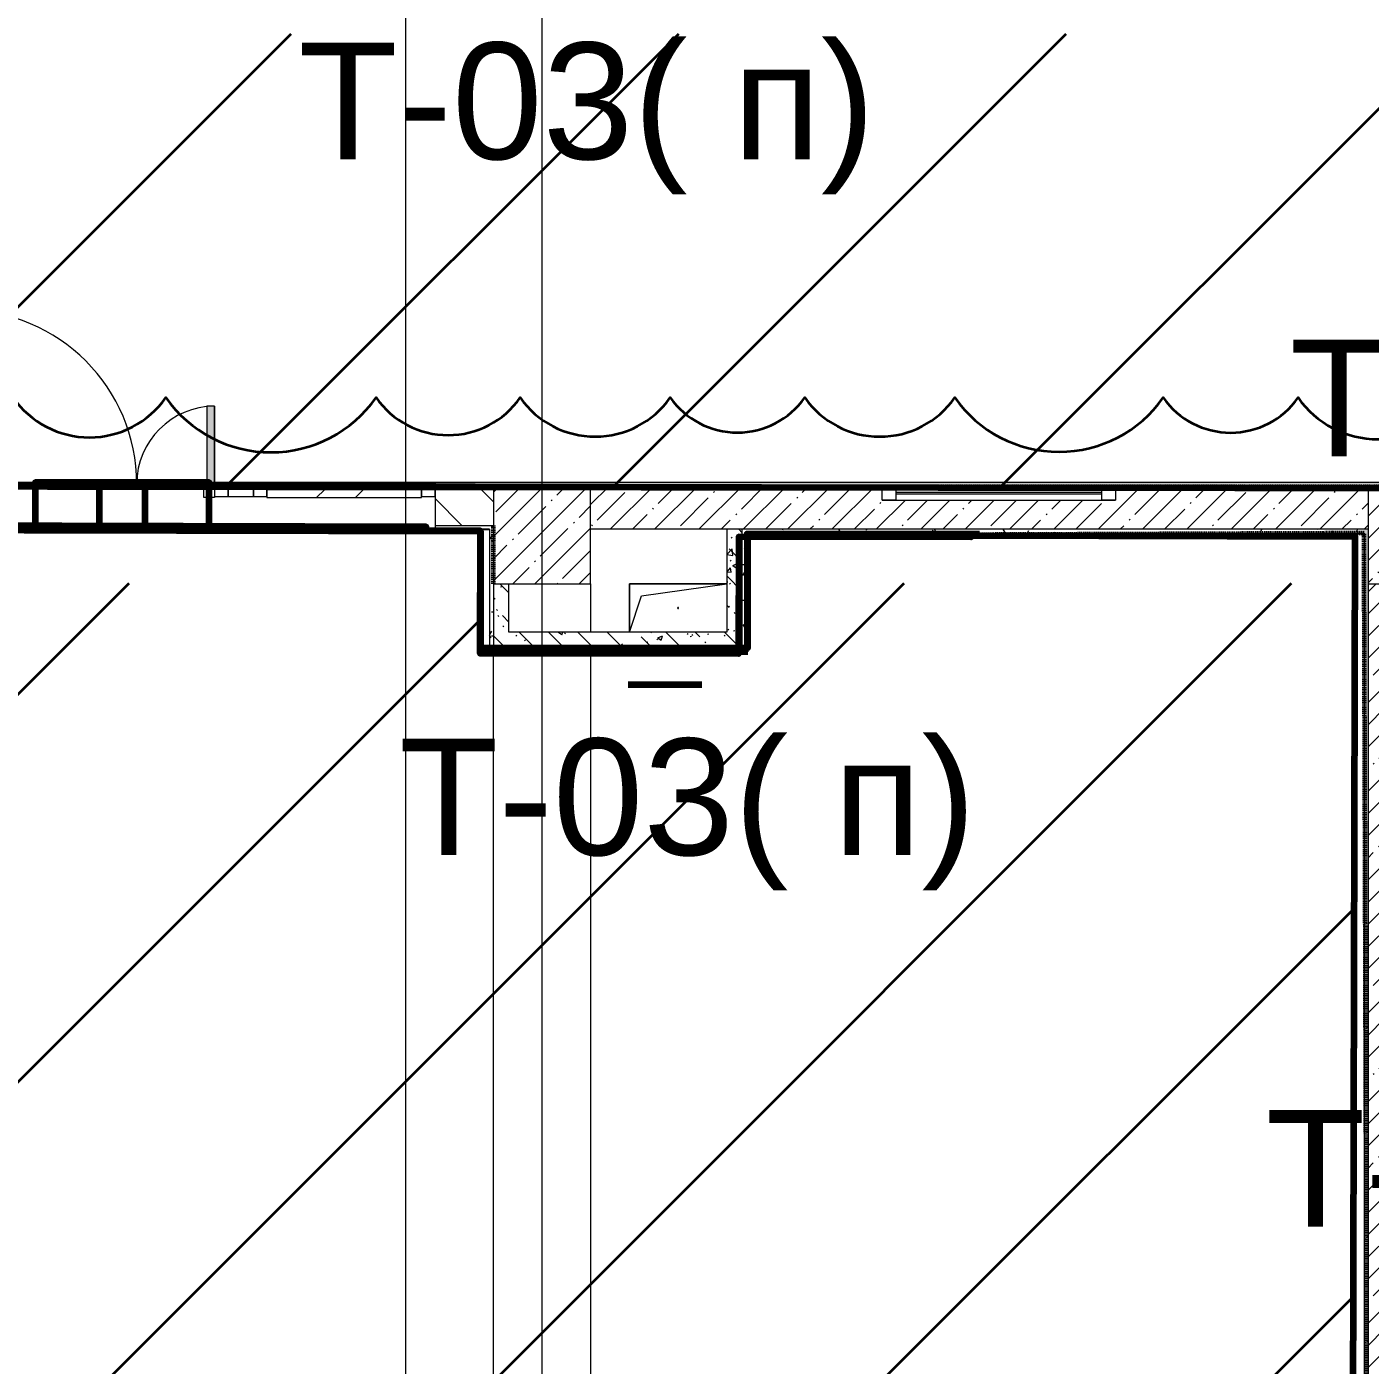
# Model space of a CAD drawing. Header units: millimetres. Extents: x -249154 to 415037, y -45458 to 354837.
# Drawn here: x 58574 to 65485, y 3243 to 10129 of the extents above; entities that cross this region are included whole.
import ezdxf

# ---------------------------------------------------------------- set-up
doc = ezdxf.new("R2010")
doc.units = ezdxf.units.MM
doc.linetypes.add('200_ШТРИХ__ш1_п0_6_', pattern=[320, 200, -120])
for name, color, linetype, lineweight in [('0) НЗ Ремонт штукатурка', 6, 'Continuous', 60), ('1) FK16 Остаток', 12, 'Continuous', 60), ('2)1 штукатурка', 4, 'Continuous', 35), ('2)3 штукатурка', 1, 'Continuous', 50), ('3)1 шпаклевка', 4, 'Continuous', 35), ('3.3) Шпаклевка баз. фин. WD5-13', 160, 'Continuous', 140), ('3.4) Шп. баз 4 в 525 поз 4838м2', 160, 'Continuous', 140), ('3.4) Шп. фин 4 в 529 поз 11227м2', 6, 'Continuous', 140), ('4) демонтаж НЗ №2', 1, 'Continuous', 35), ('4.1) Дм уборка мусора НЗ 2', 20, 'Continuous', 35), ('4.4) РВР ремонт Штукатурки', 160, 'зигзаг', 35), ('501 заделка отвертсии ком', 5, 'Continuous', 158), ('666 покраска FK1', 211, 'Continuous', 60), ('923 Люки', 170, 'Continuous', 120), ('A-AREA-BNDY', 7, 'Continuous', 5), ('A-DETL-GENF', 7, 'Continuous', 9), ('A-FLOR', 7, 'Continuous', 9), ('A-GENM', 7, 'Continuous', 9), ('A-GLAZ', 7, 'Continuous', 9), ('A-GLAZ-1', 7, 'Continuous', 5), ('A-GLAZ-CURT', 7, 'Continuous', 9), ('A-GLAZ-CURT-1', 7, 'Continuous', 5), ('A-GLAZ-CURT-2', 7, 'Continuous', 20), ('A-GLAZ-CWMG', 7, 'Continuous', 9), ('A-GLAZ-CWMG-1', 7, 'Continuous', 20), ('A-WALL', 7, 'Continuous', 5), ('I-WALL', 7, 'Continuous', 5), ('S-COLS', 7, 'Continuous', 9), ('S-COLS-1', 7, 'Continuous', 5), ('Оси', 7, 'Continuous', 9)]:
    doc.layers.add(name, color=color, linetype=linetype, lineweight=lineweight)
for name, color, linetype, lineweight, true_color in [('A-DOOR-1', 7, 'Continuous', 5, 0xc0c0c0), ('A-WALL-1', 9, 'Continuous', 5, 0x808080), ('A-WALL-FNSH-1', 9, 'Continuous', 5, 0x808080)]:
    doc.layers.add(name, color=color, linetype=linetype, lineweight=lineweight, true_color=true_color)
doc.layers.add('A-FLOR-PATT-1', color=7, linetype='Continuous', lineweight=9, true_color=0xeef6ff, transparency=0.5)
doc.styles.get("Standard").update_dxf_attribs({"font": 'arial.ttf'})
doc.linetypes.add('зигзаг', pattern='A,0.00254,-5.08,[131,ltypeshp.shx,S=5.08,R=0,X=-5.08,Y=0],-10.16,[131,ltypeshp.shx,S=5.08,R=180,X=5.08,Y=0],-5.08', length=20.32254)
pattern_1 = [(45, (64.7, -136.06), (-114.04925, 114.04925), []), (45, (178.75, -136.06), (-114.04925, 114.04925), [201.612, -40.322, 6.706, -33.617])]
pattern_2 = [(135, (64.7, -136.06), (-150.8683, -150.8683), [213.36, -35.56, 7.112, -35.56]), (135, (64.7, 14.71), (-150.8683, -150.8683), []), (50, (64.7, -136.06), (255.0577, -22.3145), [26.67, -293.37]), (355, (64.7, -136.06), (-49.3404, 267.4791), [21.336, -234.696]), (100.451, (85.96, -137.92), (205.7195, 245.1636), [22.666, -249.326]), (46.184, (64.7, -64.94), (379.511, -58.86), [40.005, -440.055]), (96.636, (96.33, -69.85), (332.3634, 346.399), [33.999, -373.989]), (351.184, (64.7, -64.94), (332.3669, 346.3953), [32.004, -352.044]), (21, (100.26, -82.72), (212.2602, -143.1711), [26.67, -293.37]), (326, (100.26, -82.72), (86.5224, 257.8632), [21.336, -234.696]), (71.451, (117.95, -94.65), (298.784, 114.6901), [22.666, -249.326]), (37.5, (64.7, -136.06), (4.32385, 118.37751), [6.706, -225.146, 6.706, -231.546, -235.585]), (37.5, (64.7, -136.06), (4.32385, 118.37751), [-470.103, 6.706, -228.879]), (7.5, (64.7, -136.06), (93.54758, 140.2533), [6.706, -129.134, 6.706, -219.812, -89.789]), (7.5, (64.7, -136.06), (93.54758, 140.2533), [-362.356, 6.706, -83.083]), (327.5, (-14.6, -136.06), (189.82734, -8.02019), [6.706, -82.194, 6.706, -270.662, -368.046]), (327.5, (-14.6, -136.06), (189.82734, -8.02019), [-366.268, 6.706, -361.34]), (317.5, (-50.16, -136.06), (207.38114, 35.59764), [6.706, -108.864, 6.706, -177.495, -261.366]), (317.5, (-50.16, -136.06), (207.38114, 35.59764), [-299.771, 6.706, -254.66])]
pattern_3 = [(0, (64.7, -136.06), (243.84, 60.96), [20.117, -162.763, 20.117, -162.763, -975.36]), (0, (64.7, -136.06), (243.84, 60.96), [-365.76, 20.117, -345.643, 20.117, -162.763, -426.72]), (0, (64.7, -136.06), (243.84, 60.96), [-914.4, 20.117, -101.803, 20.117, -284.683]), (120, (156.14, -105.58), (-174.71291, 180.691634), [20.117, -162.763, 20.117, -162.763, -975.36]), (120, (156.14, -105.58), (-174.71291, 180.691634), [-365.76, 20.117, -345.643, 20.117, -162.763, -426.72]), (120, (156.14, -105.58), (-174.71291, 180.691634), [-914.4, 20.117, -101.803, 20.117, -284.683]), (240, (186.62, 16.34), (-69.12709, -241.651634), [20.117, -162.763, 20.117, -162.763, -975.36]), (240, (186.62, 16.34), (-69.12709, -241.651634), [-365.76, 20.117, -345.643, 20.117, -162.763, -426.72]), (240, (186.62, 16.34), (-69.12709, -241.651634), [-914.4, 20.117, -101.803, 20.117, -284.683])]

# ---------------------------------------------------------------- blocks, each defined once
blk = doc.blocks.new('BSC_Колонна _Прямоугольная - 500х500-V4-Объем проектирования 1 этажа')
at = {"layer": 'S-COLS-1'}
h = blk.add_hatch(dxfattribs=at)
h.set_pattern_fill('FP_8', color=256, style=0, pattern_type=2)
h.set_pattern_definition([(45, (-61160, -7650), (-114.04925, 114.04925), []), (45, (-61045.95, -7650), (-114.04925, 114.04925), [201.613, -40.323, 6.706, -33.617])])
h.paths.add_polyline_path([(-250, -250), (250, -250), (250, 250), (-250, 250), (-250, -237.4)])
for p, q in [((250, 250), (-250, 250)), ((-250, 250), (-250, -250)), ((250, -250), (250, 250)), ((-250, -250), (250, -250))]:
    blk.add_line(p, q, dxfattribs=at)
blk = doc.blocks.new('BSC_Колонна _Прямоугольная - 500х500-V15-Объем проектирования 1 этажа')
at = {"layer": 'S-COLS-1'}
h = blk.add_hatch(dxfattribs=at)
h.set_pattern_fill('FP_19', color=256, style=0, pattern_type=2)
h.set_pattern_definition([(45, (-65660, -7650), (-114.04925, 114.04925), []), (45, (-65545.95, -7650), (-114.04925, 114.04925), [201.613, -40.323, 6.706, -33.617])])
h.paths.add_polyline_path([(35.2, -250), (250, -250), (250, 22), (220, 22), (220, 30), (250, 30), (250, 250), (-250, 250), (-250, -250), (-10, -250)])
for p, q in [((220, 250), (-250, 250)), ((-250, 250), (-250, -250)), ((250, -250), (250, 22)), ((-250, -250), (250, -250))]:
    blk.add_line(p, q, dxfattribs=at)
blk = doc.blocks.new('GM_Отверстие прямоугольное _в плите_ - Отверстие-V173-Объем проектирования 1 этажа')
at = {"layer": 'A-GENM'}
for p, q in [((-250, -125), (-250, 125)), ((-250, 125), (250, 125)), ((250, 125), (-250, 125)), ((-250, 125), (-250, -125)), ((-187.5, 62.5), (250, 125)), ((-250, -125), (-187.5, 62.5))]:
    blk.add_line(p, q, dxfattribs=at)
for start, end in [(360, 180), (180, 360)]:
    blk.add_arc((0, 0), 2.5, start, end, dxfattribs=at)
blk = doc.blocks.new('Прямоугольный импост - 50 x 70 мм-31700031-Объем проектирования 1 этажа')
at = {"layer": 'A-GLAZ-CWMG-1'}
for p, q in [((-70, 35), (0, 35)), ((-70, -35), (-70, 35)), ((0, 35), (0, -35)), ((0, -35), (-70, -35))]:
    blk.add_line(p, q, dxfattribs=at)
blk = doc.blocks.new('Дверь_Витражная_остекление_ - ДВН_ДАО_Главный вход_1200 в свету-31742133-Объем проектирования 1 этажа')
at = {"layer": 'A-DETL-GENF'}
for p, q in [((-607.5, 925), (-647.5, 925)), ((-647.5, 925), (-647.5, 35)), ((-607.5, 30), (-607.5, 925)), ((647.5, 430), (607.5, 430)), ((607.5, 430), (607.5, 30)), ((647.5, 35), (647.5, 430)), ((-647.5, 30), (-607.5, 30)), ((-592.5, 30), (-647.5, 30)), ((-592.5, -40), (-592.5, 30)), ((592.5, -40), (592.5, 30)), ((592.5, 30), (647.5, 30)), ((607.5, 30), (647.5, 30)), ((-647.5, -35), (-647.5, -40)), ((-647.5, -40), (-592.5, -40)), ((647.5, -40), (592.5, -40)), ((647.5, -35), (647.5, -40))]:
    blk.add_line(p, q, dxfattribs=at)
at = {"layer": 'A-DOOR-1'}
for p, q in [((-647.5, 925), (-647.5, 35)), ((647.5, 430), (647.5, 35))]:
    blk.add_line(p, q, dxfattribs=at)
for centre, radius, start, end in [((-647.5, 30), 895, 360, 90), ((647.5, 30), 400, 90, 180)]:
    blk.add_arc(centre, radius, start, end, dxfattribs=at)
blk = doc.blocks.new('Системная панель - Стемалит - 40мм-31720939-Объем проектирования 1 этажа')
at = {"layer": 'A-GLAZ-CURT-2'}
for p, q in [((65, 35), (-65, 35)), ((-65, 35), (-65, -35)), ((65, -35), (65, 35)), ((-65, -35), (65, -35))]:
    blk.add_line(p, q, dxfattribs=at)
blk = doc.blocks.new('Прямоугольный импост - 50 x 70 мм-31687886-Объем проектирования 1 этажа')
at = {"layer": 'A-GLAZ-CWMG-1'}
for p, q in [((-35, 35), (35, 35)), ((-35, -35), (-35, 35)), ((35, 35), (35, -35)), ((35, -35), (-35, -35))]:
    blk.add_line(p, q, dxfattribs=at)
blk = doc.blocks.new('Системная панель - Стекло - 40мм-V269-Объем проектирования 1 этажа')
at = {"layer": 'A-GLAZ-CURT-1'}
h = blk.add_hatch(dxfattribs=at)
h.set_pattern_fill('FP_194', color=256, style=0, pattern_type=2)
h.set_pattern_definition([(45, (-60342.5, -7683), (-565.685, 565.685), [400, -1200]), (45, (-60742.5, -7883), (-565.685, 565.685), [1200, -400]), (45, (-59942.5, -8083), (-565.685, 565.685), [400, -1200])])
h.paths.add_polyline_path([(397.5, -40), (397.5, 0), (-397.5, 0), (-397.5, -40)])
at = {"layer": 'A-GLAZ-CURT-2'}
for p, q in [((397.5, 0), (-397.5, 0)), ((-397.5, 0), (-397.5, -40)), ((397.5, -40), (397.5, 0)), ((-397.5, -40), (397.5, -40))]:
    blk.add_line(p, q, dxfattribs=at)
blk = doc.blocks.new('Прямоугольный импост - 50 x 70 мм-31702100-Объем проектирования 1 этажа')
at = {"layer": 'A-GLAZ-CWMG-1'}
for p, q in [((-35, 35), (35, 35)), ((-35, -35), (-35, 35)), ((35, 35), (35, -35)), ((35, -35), (-35, -35))]:
    blk.add_line(p, q, dxfattribs=at)
blk = doc.blocks.new('Прямоугольный импост - 50 x 70 мм-31720914-Объем проектирования 1 этажа')
at = {"layer": 'A-GLAZ-CWMG'}
blk.add_line((24940, 7918), (24145, 7918), dxfattribs=at)
blk = doc.blocks.new('120_Окно_СКБ_1Ст - 120_Окно_СКБ_1Ст 400х1200 EI30-24228621-Объем проектирования 1 этажа')
at = {"layer": 'A-GLAZ'}
for p, q in [((-600, 40), (-600, 110)), ((-600, 110), (-530, 110)), ((-530, 110), (-530, 40)), ((530, 40), (530, 110)), ((530, 110), (600, 110)), ((600, 110), (600, 40)), ((-530, 40), (-600, 40)), ((600, 40), (530, 40))]:
    blk.add_line(p, q, dxfattribs=at)
at = {"layer": 'A-GLAZ-1'}
for p, q in [((600, 110), (-600, 110)), ((530, 80), (-530, 80)), ((530, 70), (-530, 70)), ((-600, 40), (600, 40))]:
    blk.add_line(p, q, dxfattribs=at)

msp = doc.modelspace()

# ---------------------------------------------------------------- hatches: boundary and pattern name
at = {"layer": '4.1) Дм уборка мусора НЗ 2'}
h = msp.add_hatch(dxfattribs=at)
h.set_pattern_fill('ANSI31', color=1, scale=444)
h.paths.add_polyline_path([(75478.4, 10093.9), (42464.7, 10093.9), (42464.7, 10073.9), (38785.8, 10093.9), (38825.7, 7783.9), (56871.1, 7763.9), (75478.4, 7763.9)])
h = msp.add_hatch(dxfattribs=at)
h.set_pattern_fill('ANSI31', color=1, scale=444)
h.paths.add_polyline_path([(65390.1, 7265.9), (62282.7, 7265.9), (62282.7, 6933.9), (60907.8, 6933.9), (60907.8, 7265.9), (56995.7, 7265.9), (56995.7, 6912.9), (55366.7, 6933.9), (55366.7, 7265.9), (53782.7, 7265.9), (53782.7, 6912.9), (51953.7, 6912.9), (51953.7, 7265.9), (47949.2, 7265.9), (47949.2, -13), (65390.1, -13)])
at = {"layer": 'A-FLOR-PATT-1'}
h = msp.add_hatch(color=256, dxfattribs=at)
h.paths.add_polyline_path([(58284.7, 7783.9), (58284.7, 8671.9), (58244.7, 8671.9), (58244.7, 7783.9)])
h.paths.add_polyline_path([(59499.7, 7783.9), (59539.7, 7783.9), (59539.7, 8176.9), (59499.7, 8176.9), (59499.7, 7787.5)])
h.paths.add_polyline_path([(40739.7, 7783.9), (40739.7, 8124.6), (40729.7, 8122.5), (40729.7, 7783.9)])
h.paths.add_polyline_path([(39484.7, 7783.9), (39484.7, 8663.9), (39514.7, 8663.9), (39514.7, 8671.9), (39474.7, 8671.9), (39474.7, 7783.9)])
h.paths.add_polyline_path([(38584.7, 7883.9), (38601.7, 7883.9), (38601.7, 7928.9), (38584.7, 7928.9)])
h.paths.add_polyline_path([(40729.7, 8172.8), (40769.7, 8176.9), (40729.7, 8176.9)])
h.paths.add_polyline_path([(49599.7, 8173.6), (49639.7, 8176.9), (49599.7, 8176.9)])
h.paths.add_polyline_path([(48384.7, 8661.7), (48384.7, 8671.9), (48344.7, 8671.9), (48344.7, 8663.9)])
h.paths.add_polyline_path([(75031.2, 9293.9), (75524.7, 9293.9), (75524.7, 9338.9), (74654.7, 9338.9), (74654.7, 9293.9), (74665, 9293.9)])
h.paths.add_polyline_path([(38584.7, 9873.9), (38600.9, 9873.9), (38600.9, 9918.9), (38584.7, 9918.9)])
h.paths.add_polyline_path([(75380.8, 10608.9), (75524.7, 10608.9), (75524.7, 10653.9), (75164.7, 10653.9), (75164.7, 10608.9)])
h = msp.add_hatch(color=256, dxfattribs=at)
h.paths.add_polyline_path([(59499.7, 7776.9), (59539.7, 7776.9), (59539.7, 7783.9), (59499.7, 7781.9)])
h.paths.add_polyline_path([(58244.7, 7776.9), (58284.7, 7776.9), (58284.7, 7783.9), (58244.7, 7781.9), (58244.7, 7777.2)])
h.paths.add_polyline_path([(49599.7, 7776.9), (49639.7, 7776.9), (49639.7, 7783.9), (49599.7, 7781.9)])
h.paths.add_polyline_path([(48384.7, 7776.9), (48384.7, 7783.9), (48344.7, 7781.9), (48344.7, 7776.9)])
at = {"layer": 'I-WALL'}
h = msp.add_hatch(dxfattribs=at)
h.set_pattern_fill('FP_191', color=256, style=0, pattern_type=2)
h.set_pattern_definition(pattern_3)
h.paths.add_polyline_path([(75027.2, 7763.9), (75524.7, 7763.9), (75523.7, 7783.9), (73794.7, 7783.9), (73794.7, 7771.9), (73824.7, 7771.9), (73824.7, 7763.9), (74012.2, 7763.9)])
h.paths.add_polyline_path([(72189.1, 7763.9), (72314.7, 7763.9), (72314.7, 7771.9), (72344.7, 7771.9), (72344.7, 7783.9), (71724.7, 7783.9), (71724.7, 7771.9), (71754.7, 7771.9), (71754.7, 7763.9), (72144.7, 7763.9)])
h.paths.add_polyline_path([(70384.7, 7763.9), (70744.7, 7763.9), (70744.7, 7771.9), (70774.7, 7771.9), (70774.7, 7783.9), (69424.7, 7783.9), (69424.7, 7771.9), (69454.7, 7771.9), (69454.7, 7763.9), (70084.7, 7763.9)])
h.paths.add_polyline_path([(67899.7, 7763.9), (68294.7, 7763.9), (68294.7, 7771.9), (68324.7, 7771.9), (68324.7, 7783.9), (66924.7, 7783.9), (66924.7, 7771.9), (66954.7, 7771.9), (66954.7, 7763.9), (67823, 7763.9)])
h.paths.add_polyline_path([(60674.7, 7763.9), (65944.7, 7763.9), (65944.7, 7771.9), (65974.7, 7771.9), (65974.7, 7783.9), (60674.7, 7783.9)])
h.paths.add_polyline_path([(57507.7, 7763.9), (58174.7, 7763.9), (58174.7, 7783.9), (50774.7, 7783.9), (50774.7, 7763.9), (57244.7, 7763.9)])
h.paths.add_polyline_path([(47974.7, 7763.9), (48274.7, 7763.9), (48274.7, 7783.9), (41904.7, 7783.9), (41904.7, 7763.9), (47474.7, 7763.9)])
h.paths.add_polyline_path([(39104.7, 7763.9), (39404.7, 7763.9), (39404.7, 7783.9), (38825.7, 7783.9), (38824.7, 7763.9), (38940.1, 7763.9)])
h = msp.add_hatch(dxfattribs=at)
h.set_pattern_fill('FP_23', color=256, style=0, pattern_type=2)
h.set_pattern_definition([(135, (64.7, -136.06), (-141.42136, -141.42136), [])])
h.paths.add_polyline_path([(60954.7, 7563.9), (60974.7, 7563.9), (60974.7, 7763.9), (60674.7, 7763.9), (60674.7, 7563.9)])
h.paths.add_polyline_path([(57244.7, 7563.9), (58174.7, 7563.9), (58174.7, 7763.9), (56974.7, 7763.9), (56974.7, 7563.9), (57048.3, 7563.9)])
h = msp.add_hatch(dxfattribs=at)
h.set_pattern_fill('FP_1', color=256, style=0, pattern_type=2)
h.set_pattern_definition(pattern_1)
h.paths.add_polyline_path([(64398.5, 7543.9), (65474.7, 7543.9), (65474.7, 7763.9), (64174.7, 7763.9), (64174.7, 7693.9), (62974.7, 7693.9), (62974.7, 7763.9), (61474.7, 7763.9), (61474.7, 7543.9), (64305.8, 7543.9)])
h = msp.add_hatch(dxfattribs=at)
h.set_pattern_fill('FP_191', color=256, style=0, pattern_type=2)
h.set_pattern_definition(pattern_3)
h.paths.add_polyline_path([(60974.7, 7563.9), (60674.7, 7563.9), (60674.7, 7543.9), (60954.7, 7544.9)])
h.paths.add_polyline_path([(60954.7, 7543.9), (60974.7, 7543.9), (60974.7, 7563.9)])
h.paths.add_polyline_path([(57046.6, 7543.9), (58174.7, 7543.9), (58174.7, 7563.9), (56994.7, 7563.9), (56995.7, 7543.9)])
h = msp.add_hatch(dxfattribs=at)
h.set_pattern_fill('FP_191', color=256, style=0, pattern_type=2)
h.set_pattern_definition(pattern_3)
h.paths.add_polyline_path([(60954.7, 6933.9), (60974.7, 6933.9), (60974.7, 7543.9), (60954.7, 7543.9), (60954.7, 6934.3)])
h = msp.add_hatch(dxfattribs=at)
h.set_pattern_fill('FP_41', color=256, style=0, pattern_type=2)
h.set_pattern_definition(pattern_2)
h.paths.add_polyline_path([(62254.7, 6933.9), (62254.7, 7543.9), (62174.7, 7543.9), (62174.7, 6933.9)])
h = msp.add_hatch(dxfattribs=at)
h.set_pattern_fill('FP_191', color=256, style=0, pattern_type=2)
h.set_pattern_definition(pattern_3)
h.paths.add_polyline_path([(64515.7, 7523.9), (65453.7, 7523.9), (65454.6, 7543.9), (62254.7, 7543.9), (62254.7, 7523.9), (64417.4, 7523.9)])
h = msp.add_hatch(dxfattribs=at)
h.set_pattern_fill('FP_191', color=256, style=0, pattern_type=2)
h.set_pattern_definition(pattern_3)
h.paths.add_polyline_path([(65474.7, 3.9), (65474.7, 7543.9), (65454.7, 7543.9), (65454.7, 4.9)])
h = msp.add_hatch(dxfattribs=at)
h.set_pattern_fill('FP_191', color=256, style=0, pattern_type=2)
h.set_pattern_definition(pattern_3)
h.paths.add_polyline_path([(62254.7, 6913.9), (62274.7, 6913.9), (62274.7, 7522.9), (62254.7, 7522.9), (62254.7, 6933.9)])
h = msp.add_hatch(dxfattribs=at)
h.set_pattern_fill('FP_41', color=256, style=0, pattern_type=2)
h.set_pattern_definition(pattern_2)
h.paths.add_polyline_path([(60974.7, 6933.9), (61054.7, 6933.9), (61054.7, 7263.9), (60974.7, 7263.9)])
h = msp.add_hatch(dxfattribs=at)
h.set_pattern_fill('FP_1', color=256, style=0, pattern_type=2)
h.set_pattern_definition(pattern_1)
h.paths.add_polyline_path([(65694.7, 263.9), (65694.7, 7263.9), (65474.7, 7263.9), (65474.7, 263.9)])
h = msp.add_hatch(dxfattribs=at)
h.set_pattern_fill('FP_41', color=256, style=0, pattern_type=2)
h.set_pattern_definition(pattern_2)
h.paths.add_polyline_path([(61694.7, 6933.9), (62174.7, 6933.9), (62174.7, 7013.9), (61054.7, 7013.9), (61054.7, 6933.9), (61674.7, 6933.9)])
h = msp.add_hatch(dxfattribs=at)
h.set_pattern_fill('FP_191', color=256, style=0, pattern_type=2)
h.set_pattern_definition(pattern_3)
h.paths.add_polyline_path([(61694.7, 6913.9), (62254.7, 6913.9), (62254.7, 6933.9), (60954.7, 6933.9), (60954.7, 6913.9), (61674.7, 6913.9)])

# ---------------------------------------------------------------- linework, layer by layer
msp.add_lwpolyline([(58174.7, 7785.2), (59574.7, 7781.9)])
at = {"layer": '0) НЗ Ремонт штукатурка', "color": 3, "linetype": '200_ШТРИХ__ш1_п0_6_', "ltscale": 0.03}
for points in [[(60974.7, 7763.9), (75624.7, 7763.9), (75624.7, 10763.9), (73604.7, 10653.9)], [(60974.7, 7263.9), (60974.7, 7563.9)], [(65474.7, 948.9), (65453.7, 7523.9), (63475.7, 7515.9)]]:
    msp.add_lwpolyline(points, dxfattribs=at)
at = {"layer": '0) НЗ Ремонт штукатурка', "color": 4, "linetype": '200_ШТРИХ__ш1_п0_6_', "ltscale": 0.03}
msp.add_lwpolyline([(61101.2, 6912.9), (62093.7, 6912.9)], dxfattribs=at)
at = {"layer": '1) FK16 Остаток'}
msp.add_lwpolyline([(63475.7, 7523.9), (62274.7, 7523.9), (62274.7, 6912.9)], dxfattribs=at)
at = {"layer": '2)1 штукатурка'}
for points in [[(75477.4, 7743.3), (38824.7, 7783.9), (38784.8, 10093.9), (42463.7, 10073.9), (42463.7, 10742.9), (45994.7, 10742.9), (45994.7, 11542.9)], [(55365.7, 7515.9), (55365.7, 6933.9), (56994.7, 6912.9), (56994.7, 7542.9), (60906.8, 7533.8), (60906.8, 6933.9), (62281.7, 6933.9), (62281.7, 7523.9)]]:
    msp.add_lwpolyline(points, dxfattribs=at)
at = {"layer": '2)3 штукатурка'}
msp.add_lwpolyline([(62274.7, 6913.9), (62274.7, 7523.9), (62989.7, 7523.9)], dxfattribs=at)
at = {"layer": '3)1 шпаклевка', "flags": 128}
msp.add_lwpolyline([(57181.4, 6.2), (60889.4, -2.5), (60890.2, 357.5), (61632.2, 355.8), (61631.4, -4.2), (65389.3, -13), (65407, 7505), (63429, 7509.6), (63429, 7502.6), (62236, 7505.4), (62234.6, 6902.4), (60905.6, 6905.5), (60907.1, 7535.5), (60628.1, 7536.2), (60628.1, 7557.2), (58128.1, 7563)], dxfattribs=at)
at = {"layer": '3.3) Шпаклевка баз. фин. WD5-13', "ltscale": 0.5}
msp.add_lwpolyline([(61668.3, 6744.7), (62046.9, 6744.7)], dxfattribs=at)
at = {"layer": '3.4) Шп. баз 4 в 525 поз 4838м2', "flags": 128}
msp.add_lwpolyline([(65407.8, 7505), (63429.8, 7509.6), (63429.8, 7502.6), (62236.8, 7505.4), (62235.4, 6902.4), (60906.4, 6905.5), (60907.8, 7535.5), (60628.8, 7536.2), (60628.9, 7557.2)], dxfattribs=at)
at = {"layer": '3.4) Шп. баз 4 в 525 поз 4838м2'}
msp.add_lwpolyline([(60907.8, 7533.8), (60907.8, 6933.9), (62282.7, 6933.9), (62282.7, 7523.9)], dxfattribs=at)
at = {"layer": '3.4) Шп. фин 4 в 529 поз 11227м2'}
for points in [[(75478.4, 7743.3), (38825.7, 7783.9), (38785.8, 10093.9), (42464.7, 10073.9), (42464.7, 10742.9), (45995.7, 10742.9), (45995.7, 11542.9)], [(55366.7, 7515.9), (55366.7, 6933.9), (56995.7, 6912.9), (56995.7, 7542.9), (60907.8, 7533.8), (60907.8, 6933.9), (62282.7, 6933.9), (62282.7, 7523.9)]]:
    msp.add_lwpolyline(points, dxfattribs=at)
at = {"layer": '3.4) Шп. фин 4 в 529 поз 11227м2', "flags": 128}
msp.add_lwpolyline([(57182.1, 6.2), (60890.1, -2.5), (60891, 357.5), (61633, 355.8), (61632.1, -4.2), (65390.1, -13), (65407.8, 7505), (63429.8, 7509.6), (63429.8, 7502.6), (62236.8, 7505.4), (62235.4, 6902.4), (60906.4, 6905.5), (60907.8, 7535.5), (60628.8, 7536.2), (60628.9, 7557.2), (58128.9, 7563)], dxfattribs=at)
at = {"layer": '4) демонтаж НЗ №2'}
for points in [[(75478.4, 7743.3), (38825.7, 7783.9), (38785.8, 10093.9), (42464.7, 10073.9), (42464.7, 10742.9), (45995.7, 10742.9), (45995.7, 11542.9)], [(55366.7, 7515.9), (55366.7, 6933.9), (56995.7, 6912.9), (56995.7, 7542.9), (60907.8, 7533.8), (60907.8, 6933.9), (62282.7, 6933.9), (62282.7, 7523.9)]]:
    msp.add_lwpolyline(points, dxfattribs=at)
at = {"layer": '4) демонтаж НЗ №2', "flags": 128}
msp.add_lwpolyline([(57182.1, 6.2), (60890.1, -2.5), (60891, 357.5), (61633, 355.8), (61632.1, -4.2), (65390.1, -13), (65407.8, 7505), (63429.8, 7509.6), (63429.8, 7502.6), (62236.8, 7505.4), (62235.4, 6902.4), (60906.4, 6905.5), (60907.8, 7535.5), (60628.8, 7536.2), (60628.9, 7557.2), (58128.9, 7563)], dxfattribs=at)
at = {"layer": '4.4) РВР ремонт Штукатурки', "color": 1, "linetype": 'ByBlock'}
msp.add_lwpolyline([(53578.4, 10299.2, 0.520567), (53578.4, 9521.8, 0.520567), (53578.4, 8471.3, 0.520567), (54471.5, 8221.4, 0.520567), (55697.8, 8221.4, 0.520567), (56637.5, 8221.4, 0.520567), (57743.9, 8221.4, 0.520567), (58503.4, 8221.4, 0.520567), (59289.3, 8221.4, 0.520567), (60370.7, 8221.4, 0.520567), (61112.6, 8221.4, 0.520567), (61884.4, 8221.4, 0.520567), (62576, 8221.4, 0.520567), (63348.1, 8221.4, 0.520567), (64420.6, 8221.4, 0.520567), (65114, 8221.4, 0.520567), (65937.5, 8221.4, 0.520567)], format="xyb", dxfattribs=at)
at = {"layer": '4.4) РВР ремонт Штукатурки', "ltscale": 0.1}
msp.add_lwpolyline([(63475.7, 7523.9), (62274.7, 7523.9), (62274.7, 6912.9)], dxfattribs=at)
at = {"layer": '501 заделка отвертсии ком', "ltscale": 0.5}
for points in [[(58617.3, 7539.1), (59182.6, 7539.1), (59182.6, 7785), (58617.3, 7785)], [(58947.2, 7539.1), (59512.6, 7539.1), (59512.6, 7785), (58947.2, 7785)]]:
    msp.add_lwpolyline(points, close=True, dxfattribs=at)
at = {"layer": '666 покраска FK1'}
msp.add_lwpolyline([(75478.4, 7743.3), (38825.7, 7783.9), (38785.8, 10093.9), (42464.7, 10073.9), (42464.7, 10742.9), (45995.7, 10742.9), (45995.7, 11542.9)], dxfattribs=at)
at = {"layer": '666 покраска FK1', "flags": 128}
msp.add_lwpolyline([(57182.1, 6.2), (60890.1, -2.5), (60891, 357.5), (61633, 355.8), (61632.1, -4.2), (65390.1, -13), (65407.8, 7505), (63429.8, 7509.6), (63429.8, 7502.6), (62236.8, 7505.4), (62235.4, 6902.4), (60906.4, 6905.5), (60907.8, 7535.5), (60628.8, 7536.2), (60628.9, 7557.2), (58128.9, 7563)], dxfattribs=at)
at = {"layer": '923 Люки', "ltscale": 0.5}
msp.add_lwpolyline([(62282.7, 6912.9), (61474.7, 6912.9)], dxfattribs=at)
at = {"layer": 'A-AREA-BNDY', "flags": 128}
msp.add_lwpolyline([(38780.5, 7829.5), (65299.4, 7767.2), (65929.4, 7765.7)], dxfattribs=at)
at = {"layer": 'A-FLOR'}
for p, q in [((66834.7, 7783.9), (38825.7, 7783.9)), ((60674.7, 7711.9), (60674.7, 7543.9)), ((60954.7, 7543.9), (60954.7, 6913.9)), ((63475.7, 7523.9), (65453.7, 7523.9)), ((65454.7, 7523.9), (65454.7, 4.9)), ((61054.7, 7263.9), (61474.7, 7263.9)), ((61474.7, 7263.9), (61474.7, 7013.9)), ((60954.7, 6913.9), (62274.7, 6913.9)), ((60974.7, 363.9), (60974.7, 6913.9)), ((61474.7, 6913.9), (61474.7, 363.9))]:
    msp.add_line(p, q, dxfattribs=at)
at = {"layer": 'A-WALL'}
for p, q in [((65344.7, 7783.9), (65344.7, 7784.9)), ((60953.7, 7542.9), (60953.7, 7543.9)), ((65453.7, 7523.9), (65454.7, 7523.9)), ((65453.7, 7522.9), (65453.7, 7523.9))]:
    msp.add_line(p, q, dxfattribs=at)
at = {"layer": 'A-WALL-1'}
for p, q in [((60674.7, 7783.9), (60674.7, 7711.9)), ((60974.7, 7763.9), (60674.7, 7763.9)), ((62974.7, 7763.9), (61474.7, 7763.9)), ((65474.7, 7763.9), (64174.7, 7763.9)), ((60674.7, 7563.9), (60974.7, 7563.9)), ((60953.7, 7543.9), (60954.7, 7543.9)), ((65474.7, 7543.9), (61474.7, 7543.9)), ((62174.7, 7543.9), (62174.7, 7013.9)), ((62254.7, 6933.9), (62254.7, 7543.9)), ((60974.7, 7263.9), (60974.7, 6933.9)), ((61054.7, 7013.9), (61054.7, 7263.9)), ((65474.7, 7263.9), (65474.7, 263.9)), ((62174.7, 7013.9), (61054.7, 7013.9)), ((60974.7, 6933.9), (62254.7, 6933.9))]:
    msp.add_line(p, q, dxfattribs=at)
at = {"layer": 'A-WALL-FNSH-1'}
for p, q in [((65974.7, 7784.9), (38825.7, 7784.9)), ((60953.7, 7543.9), (60674.7, 7543.9)), ((60674.7, 7543.9), (60674.7, 7542.9)), ((60674.7, 7542.9), (60953.7, 7542.9)), ((60953.7, 7542.9), (60953.7, 6912.9)), ((63475.7, 7522.9), (65453.7, 7522.9)), ((65453.7, 7522.9), (65453.7, 4.9)), ((60953.7, 6912.9), (62282.7, 6912.9)), ((62282.7, 6912.9), (62282.7, 6913.9))]:
    msp.add_line(p, q, dxfattribs=at)
at = {"layer": 'I-WALL'}
for p, q in [((62274.7, 6913.9), (62274.7, 7523.9)), ((62274.7, 7523.9), (63475.7, 7523.9)), ((62282.7, 7515.9), (62282.7, 6913.9)), ((63475.7, 7515.9), (62282.7, 7515.9)), ((63475.7, 7523.9), (63475.7, 7515.9))]:
    msp.add_line(p, q, dxfattribs=at)
at = {"layer": 'Оси'}
for points in [[(60524.7, -2042.3), (60524.7, 2957.7), (60524.7, 22262), (60524.7, 27262)], [(62048.9, -2042.3), (62048.9, -1322.8), (61224.7, -759.5), (61224.7, 4240.5), (61224.7, 22262), (61224.7, 27262)]]:
    msp.add_lwpolyline(points, dxfattribs=at)

# ---------------------------------------------------------------- block references
at = {"layer": 'A-DOOR-1'}
msp.add_blockref('Дверь_Витражная_остекление_ - ДВН_ДАО_Главный вход_1200 в свету-31742133-Объем проектирования 1 этажа', (58892.2, 7746.9), dxfattribs=at)
at = {"layer": 'A-GENM'}
msp.add_blockref('GM_Отверстие прямоугольное _в плите_ - Отверстие-V173-Объем проектирования 1 этажа', (61924.7, 7138.9), dxfattribs=at)
at = {"layer": 'A-GLAZ', "color": 3}
msp.add_blockref('120_Окно_СКБ_1Ст - 120_Окно_СКБ_1Ст 400х1200 EI30-24228621-Объем проектирования 1 этажа', (63574.7, 7653.9), dxfattribs=at)
at = {"layer": 'A-GLAZ-CURT'}
for name, p in [('Системная панель - Стемалит - 40мм-31720939-Объем проектирования 1 этажа', (59674.7, 7746.9)), ('Системная панель - Стекло - 40мм-V269-Объем проектирования 1 этажа', (60207.2, 7746.9))]:
    msp.add_blockref(name, p, dxfattribs=at)
at = {"layer": 'A-GLAZ-CWMG', "extrusion": (0, 0, -1), "rotation": 180}
for name, p in [('Прямоугольный импост - 50 x 70 мм-31687886-Объем проектирования 1 этажа', (-59574.7, 7746.9)), ('Прямоугольный импост - 50 x 70 мм-31702100-Объем проектирования 1 этажа', (-59774.7, 7746.9)), ('Прямоугольный импост - 50 x 70 мм-31700031-Объем проектирования 1 этажа', (-60674.7, 7746.9))]:
    msp.add_blockref(name, p, dxfattribs=at)
at = {"layer": 'A-GLAZ-CWMG'}
msp.add_blockref('Прямоугольный импост - 50 x 70 мм-31720914-Объем проектирования 1 этажа', (35664.7, -136.1), dxfattribs=at)
at = {"layer": 'S-COLS'}
for name, p in [('BSC_Колонна _Прямоугольная - 500х500-V4-Объем проектирования 1 этажа', (61224.7, 7513.9)), ('BSC_Колонна _Прямоугольная - 500х500-V15-Объем проектирования 1 этажа', (65724.7, 7513.9))]:
    msp.add_blockref(name, p, dxfattribs=at)

# ---------------------------------------------------------------- texts
at = {"layer": '923 Люки', "char_height": 600, "width": 3064.482, "attachment_point": 1}
for s, insert in [('T-03( п)', (59970.7, 10048.1)), ('T-35(п)', (65070.2, 8519.6)), ('T-03( п)', (60489, 6467.4)), ('T-36(п)', (64947.8, 4556.3))]:
    msp.add_mtext(s, dxfattribs=dict(at, insert=insert))

doc.saveas('drawing.dxf')
